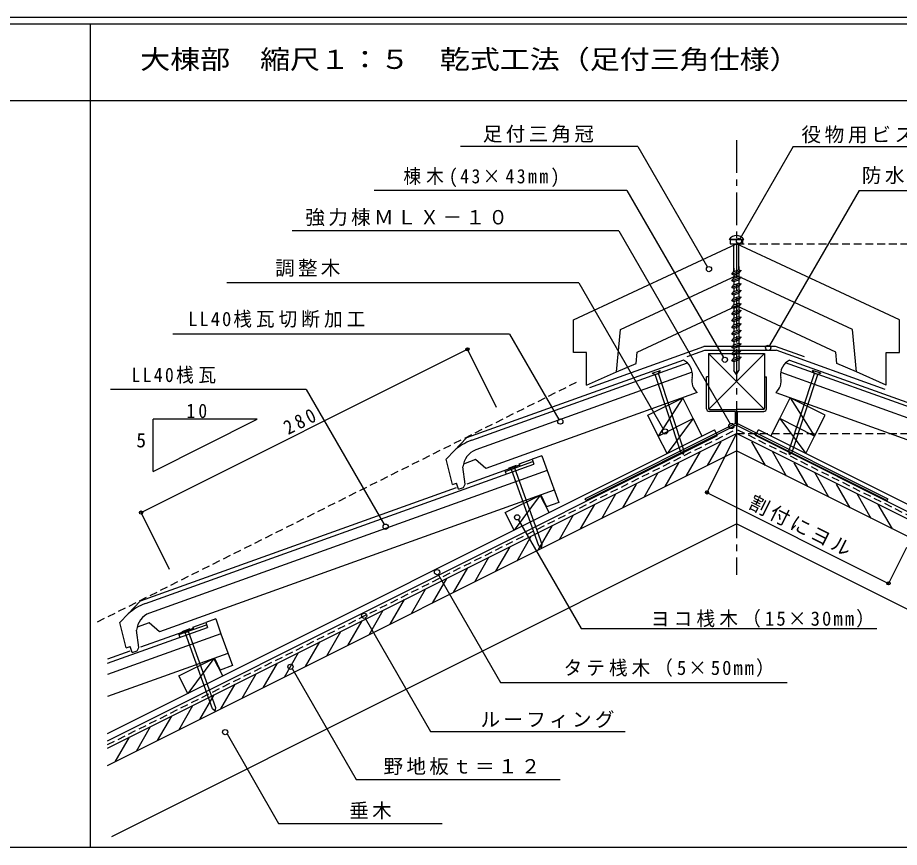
# Model space of a CAD drawing. Units: millimetres, scale not verified. Extents: x -2807 to 8, y -1606 to 2357.
# Drawn here: x -1462 to -515, y 1466 to 2357 of the extents above; entities that cross this region are included whole.
import ezdxf
from ezdxf.enums import TextEntityAlignment as Align

# ---------------------------------------------------------------- set-up
doc = ezdxf.new("R2010")
doc.units = ezdxf.units.MM
doc.header["$LTSCALE"] = 7
doc.header["$PDMODE"] = 32
doc.header["$PDSIZE"] = 3.5
doc.linetypes.add('CHAIN1', pattern=[8, 5, -1, 1, -1])
doc.linetypes.add('DASHED1', pattern=[1.8, 1.2, -0.6])
for name, color, linetype in [('3-0', 7, 'Continuous'), ('3-1', 2, 'Continuous'), ('3-2', 4, 'Continuous'), ('3-3', 6, 'Continuous'), ('3-4', 7, 'Continuous'), ('3-6', 7, 'Continuous'), ('3-9', 7, 'Continuous'), ('3-A', 7, 'Continuous'), ('3-B', 2, 'Continuous'), ('3-C', 7, 'Continuous'), ('3-F', 7, 'Continuous')]:
    doc.layers.add(name, color=color, linetype=linetype)
doc.styles.add('ＭＳ ゴシック', font='')
doc.styles.get('ＭＳ ゴシック').set_extended_font_data('MS Gothic')

msp = doc.modelspace()

# ---------------------------------------------------------------- linework, layer by layer
at = {"layer": '3-0'}
msp.add_line((8.486, 2356.78), (-2777.514, 2356.78), dxfattribs=at)
at = {"layer": '3-0', "color": 2}
msp.add_line((1.486, 2349.78), (-2770.514, 2349.78), dxfattribs=at)
at = {"layer": '3-0', "color": 4}
for p, q in [((-1384.514, 2349.78), (-1384.514, 1465.932)), ((1.486, 2267.574), (-2770.514, 2267.574)), ((1.486, 1465.932), (-2770.514, 1465.932))]:
    msp.add_line(p, q, dxfattribs=at)
at = {"layer": '3-0', "linetype": 'CHAIN1'}
msp.add_line((-690.108, 2225.073), (-690.108, 1758.603), dxfattribs=at)
at = {"layer": '3-0', "linetype": 'DASHED1'}
msp.add_line((-862.292, 1965.112), (-1380.39, 1706.065), dxfattribs=at)
at = {"layer": '3-1'}
for p, q in [((-974.62, 1903.019), (-742.842, 1986.11)), ((-405.597, 1903.019), (-637.375, 1986.11)), ((-737.622, 1976.084), (-970.108, 1892.739)), ((-642.595, 1976.084), (-410.11, 1892.739)), ((-993.189, 1891.925), (-1001.877, 1882.837)), ((-899.069, 1886.439), (-909.612, 1882.659)), ((-899.069, 1886.439), (-893.4, 1870.624)), ((-1325.236, 1727.711), (-907.722, 1877.387)), ((-995.063, 1855.534), (-1001.877, 1882.837)), ((-909.612, 1882.659), (-907.722, 1877.387)), ((-893.4, 1870.624), (-1320.723, 1717.432)), ((-981.785, 1855.832), (-983.973, 1874.382)), ((-995.063, 1855.534), (-991.11, 1856.952)), ((-988.748, 1850.362), (-991.11, 1856.952)), ((-988.748, 1850.362), (-983.476, 1852.252)), ((-983.476, 1852.252), (-981.785, 1855.832)), ((-1343.804, 1716.617), (-1352.492, 1707.529)), ((-1345.678, 1680.227), (-1352.492, 1707.529)), ((-1249.685, 1711.131), (-1260.228, 1707.352)), ((-1260.228, 1707.352), (-1258.338, 1702.08)), ((-1249.685, 1711.131), (-1244.015, 1695.317)), ((-1365.802, 1663.555), (-1258.338, 1702.08)), ((-1332.4, 1680.525), (-1334.589, 1699.075)), ((-1244.015, 1695.317), (-1365.802, 1651.657)), ((-1345.678, 1680.227), (-1341.725, 1681.644)), ((-1339.363, 1675.055), (-1341.725, 1681.644)), ((-1339.363, 1675.055), (-1334.091, 1676.945)), ((-1334.091, 1676.945), (-1332.4, 1680.525))]:
    msp.add_line(p, q, dxfattribs=at)
at = {"layer": '3-1', "color": 7}
for p, q in [((-633.162, 1989.061), (-399.973, 1905.465)), ((-732.251, 1954.213), (-959.58, 1872.717)), ((-647.966, 1954.213), (-420.637, 1872.717)), ((-923.257, 1876.28), (-979.7, 1856.046)), ((-938.586, 1869.643), (-908.775, 1880.323)), ((-923.698, 1877.613), (-909.612, 1882.659)), ((-923.698, 1877.613), (-922.918, 1875.256)), ((-938.586, 1869.643), (-937.603, 1866.676)), ((-893.399, 1870.624), (-881.116, 1836.36)), ((-991.293, 1851.89), (-1330.859, 1730.157)), ((-885.841, 1849.538), (-1310.196, 1697.41)), ((-900.337, 1844.341), (-894.295, 1831.635)), ((-881.116, 1836.36), (-894.295, 1831.635)), ((-1330.859, 1730.157), (-1343.803, 1716.617)), ((-1274.314, 1702.305), (-1260.227, 1707.352)), ((-1273.873, 1700.973), (-1330.316, 1680.739)), ((-1289.201, 1694.336), (-1259.39, 1705.016)), ((-1274.314, 1702.305), (-1273.534, 1699.949)), ((-1289.201, 1694.336), (-1288.218, 1691.368)), ((-1244.015, 1695.317), (-1231.732, 1661.052)), ((-1341.909, 1676.582), (-1365.802, 1668.016)), ((-1236.456, 1674.231), (-1365.802, 1627.861)), ((-1250.953, 1669.034), (-1244.91, 1656.327)), ((-1231.732, 1661.052), (-1244.91, 1656.327))]:
    msp.add_line(p, q, dxfattribs=at)
for points in [[(-747.056, 1989.061), (-980.242, 1905.467), (-993.188, 1891.925)], [(-959.58, 1872.717), (-970.422, 1882.215), (-983.522, 1877.519)], [(-1310.196, 1697.41), (-1321.037, 1706.907), (-1334.138, 1702.211)]]:
    msp.add_lwpolyline(points, dxfattribs=at)
for centre, radius, start, end in [((-754.811, 1973.506), 17.382, 46.48021, 63.4998), ((-625.406, 1973.506), 17.382, 116.5002, 133.51979), ((-754.811, 1973.506), 17.382, 349.54478, 8.5289), ((-625.406, 1973.506), 17.382, 171.4711, 190.45522), ((-721.647, 1966.801), 16.459, 167.54077, 229.88857), ((-658.571, 1966.801), 16.459, 310.11143, 12.45923)]:
    msp.add_arc(centre, radius, start, end, dxfattribs=at)
at = {"layer": '3-1'}
for centre, radius, start, end in [((-754.811, 1973.506), 17.382, 8.5289, 46.48021), ((-625.406, 1973.506), 17.382, 133.51979, 171.4711), ((-955.722, 1850.304), 56, 109.72246, 131.99225), ((-963.021, 1872.971), 21, 109.72246, 176.14439), ((-1306.338, 1674.996), 56, 109.72246, 131.99225), ((-1313.636, 1697.663), 21, 109.72246, 176.14439)]:
    msp.add_arc(centre, radius, start, end, dxfattribs=at)
at = {"layer": '3-2', "color": 2}
for p, q in [((-515.108, 2032.27), (-690.108, 2113.874)), ((-814.709, 2021.788), (-690.108, 2079.889)), ((-565.509, 2021.788), (-690.108, 2079.889)), ((-818.908, 1976.357), (-814.709, 2021.788)), ((-561.309, 1976.357), (-565.509, 2021.788)), ((-851.109, 1962.269), (-818.908, 1976.357)), ((-529.109, 1962.269), (-561.309, 1976.357))]:
    msp.add_line(p, q, dxfattribs=at)
at = {"layer": '3-2', "color": 6}
for p, q in [((-847.579, 1959.729), (-725.029, 2003.661)), ((-742.999, 1992.87), (-724.205, 1999.607)), ((-648.099, 2003.661), (-725.029, 2003.661)), ((-724.205, 1999.607), (-647.458, 1999.607)), ((-617.151, 1992.567), (-648.099, 2003.661)), ((-530.263, 1957.594), (-647.458, 1999.607))]:
    msp.add_line(p, q, dxfattribs=at)
at = {"layer": '3-2', "color": 7}
for p, q in [((-818.908, 1976.357), (-797.909, 1985.544)), ((-561.309, 1976.357), (-582.309, 1985.544))]:
    msp.add_line(p, q, dxfattribs=at)
at = {"layer": '3-2'}
for p, q in [((-785.262, 1929.894), (-747.695, 1948.676)), ((-747.695, 1948.676), (-774.088, 1907.548)), ((-643.694, 1926.331), (-632.522, 1948.676)), ((-594.956, 1929.894), (-632.522, 1948.676)), ((-632.522, 1948.676), (-606.129, 1907.548)), ((-774.088, 1907.548), (-785.262, 1929.894)), ((-774.088, 1907.548), (-736.524, 1926.331)), ((-736.524, 1926.331), (-764.698, 1888.765)), ((-653.085, 1907.548), (-643.694, 1926.331)), ((-606.129, 1907.548), (-643.694, 1926.331)), ((-643.694, 1926.331), (-615.519, 1888.765)), ((-606.129, 1907.548), (-594.956, 1929.894)), ((-1365.802, 1588.213), (-713.735, 1914.246)), ((-710.605, 1907.985), (-713.735, 1914.246)), ((-669.612, 1907.985), (-666.482, 1914.246)), ((-16.405, 1589.208), (-666.482, 1914.246)), ((-1365.802, 1572.484), (-690.108, 1910.331)), ((-1365.802, 1580.387), (-710.605, 1907.985)), ((-764.698, 1888.765), (-774.09, 1907.548)), ((-690.108, 1910.331), (-690.108, 1813.286)), ((-16.405, 1573.48), (-690.108, 1910.331)), ((-16.405, 1581.382), (-669.612, 1907.985)), ((-615.519, 1888.765), (-606.128, 1907.548)), ((-1365.802, 1553.701), (-690.108, 1891.549)), ((-16.405, 1554.697), (-690.108, 1891.549)), ((-938.493, 1825.346), (-900.927, 1844.13)), ((-900.927, 1844.13), (-929.101, 1806.564)), ((-891.536, 1825.346), (-900.927, 1844.13)), ((-929.101, 1806.564), (-938.493, 1825.346)), ((-1361.363, 1477.658), (-690.108, 1813.286)), ((-19.064, 1477.763), (-690.108, 1813.286))]:
    msp.add_line(p, q, dxfattribs=at)
at = {"layer": '3-2', "color": 6, "linetype": 'DASHED1'}
for p in [(-1365.802, 1576.193), (-16.405, 1577.19)]:
    msp.add_line(p, (-690.108, 1914.788), dxfattribs=at)
at = {"layer": '3-2', "color": 2}
for points in [[(-851.109, 1962.269), (-851.109, 1997.27), (-865.109, 1997.27), (-865.109, 2032.27), (-690.108, 2113.874)], [(-529.109, 1962.269), (-529.109, 1997.27), (-515.108, 1997.27), (-515.108, 2032.27)]]:
    msp.add_lwpolyline(points, dxfattribs=at)
at = {"layer": '3-2'}
for points in [[(-727.132, 1907.548), (-736.524, 1926.331), (-747.695, 1948.676)], [(-1242.151, 1650.039), (-1251.543, 1668.823), (-1279.717, 1631.256), (-1289.109, 1650.039), (-1251.543, 1668.823)]]:
    msp.add_lwpolyline(points, dxfattribs=at)
at = {"layer": '3-3', "color": 7}
for p, q in [((-796.784, 1997.707), (-690.108, 2047.451)), ((-583.433, 1997.707), (-690.108, 2047.451)), ((-797.909, 1985.544), (-796.784, 1997.707)), ((-582.309, 1985.544), (-583.433, 1997.707))]:
    msp.add_line(p, q, dxfattribs=at)
at = {"layer": '3-4'}
for p, q in [((-690.108, 2118.728), (-697.949, 2118.728)), ((-692.796, 2118.129), (-692.796, 2118.728)), ((-692.796, 2084.076), (-692.796, 2113.874)), ((-690.108, 2118.728), (-682.268, 2118.728)), ((-687.421, 2118.129), (-687.421, 2118.728)), ((-687.421, 2086.033), (-687.421, 2113.874)), ((-695.254, 2081.394), (-684.963, 2085.139)), ((-687.421, 2082.457), (-684.963, 2085.139)), ((-695.254, 2081.394), (-692.796, 2084.076)), ((-695.254, 2081.394), (-692.796, 2080.5)), ((-695.254, 2074.242), (-684.963, 2077.988)), ((-695.254, 2074.242), (-692.796, 2076.925)), ((-692.797, 2073.349), (-687.421, 2075.306)), ((-692.796, 2080.5), (-687.421, 2082.457)), ((-687.421, 2075.306), (-684.963, 2077.988)), ((-695.254, 2074.242), (-692.797, 2073.349)), ((-695.254, 2067.091), (-684.963, 2070.836)), ((-695.254, 2067.091), (-692.797, 2069.773)), ((-695.254, 2067.091), (-692.797, 2066.197)), ((-692.797, 2066.197), (-687.421, 2068.155)), ((-687.421, 2068.155), (-684.963, 2070.836)), ((-695.254, 2059.94), (-684.963, 2063.685)), ((-695.254, 2059.94), (-692.797, 2062.622)), ((-695.254, 2059.94), (-692.797, 2059.046)), ((-695.254, 2052.788), (-684.963, 2056.534)), ((-692.797, 2059.046), (-687.421, 2061.003)), ((-687.421, 2061.003), (-684.963, 2063.685)), ((-687.421, 2053.851), (-684.963, 2056.534)), ((-695.254, 2052.788), (-692.797, 2055.47)), ((-695.254, 2052.788), (-692.797, 2051.895)), ((-695.254, 2045.637), (-684.963, 2049.382)), ((-695.254, 2045.637), (-692.797, 2048.319)), ((-692.797, 2051.895), (-687.421, 2053.851)), ((-692.797, 2044.743), (-687.421, 2046.7)), ((-687.421, 2046.7), (-684.963, 2049.382)), ((-695.254, 2045.637), (-692.797, 2044.743)), ((-695.254, 2038.486), (-684.963, 2042.231)), ((-695.254, 2038.486), (-692.797, 2041.168)), ((-695.254, 2038.486), (-692.797, 2037.592)), ((-692.797, 2037.592), (-687.421, 2039.549)), ((-692.797, 2037.592), (-692.797, 2034.016)), ((-687.421, 2039.549), (-684.963, 2042.231)), ((-687.421, 2039.549), (-687.421, 2035.973)), ((-695.255, 2031.334), (-684.963, 2035.08)), ((-695.255, 2031.334), (-692.797, 2034.016)), ((-695.255, 2031.334), (-692.797, 2030.441)), ((-695.255, 2024.182), (-684.964, 2027.928)), ((-692.797, 2030.441), (-687.421, 2032.397)), ((-692.797, 2030.441), (-692.797, 2026.865)), ((-687.422, 2025.245), (-684.964, 2027.928)), ((-687.421, 2032.397), (-684.963, 2035.08)), ((-687.421, 2032.397), (-687.421, 2028.822)), ((-695.255, 2024.182), (-692.797, 2026.865)), ((-695.255, 2024.182), (-692.797, 2023.289)), ((-695.255, 2017.031), (-684.964, 2020.777)), ((-695.255, 2017.031), (-692.798, 2019.713)), ((-692.798, 2016.138), (-687.422, 2018.094)), ((-692.797, 2023.289), (-687.422, 2025.245)), ((-692.797, 2023.289), (-692.797, 2019.713)), ((-687.422, 2025.245), (-687.422, 2021.67)), ((-687.422, 2018.094), (-684.964, 2020.777)), ((-687.422, 2018.094), (-687.422, 2014.518)), ((-695.256, 2009.88), (-684.965, 2013.626)), ((-695.256, 2009.88), (-692.798, 2012.562)), ((-695.256, 2009.88), (-692.798, 2008.986)), ((-695.255, 2017.031), (-692.798, 2016.138)), ((-692.798, 2016.138), (-692.798, 2012.562)), ((-692.798, 2008.986), (-687.422, 2010.943)), ((-692.798, 2008.986), (-692.798, 2005.411)), ((-687.422, 2010.943), (-684.965, 2013.626)), ((-687.422, 2010.943), (-687.422, 2007.367)), ((-695.256, 2002.729), (-684.965, 2006.474)), ((-695.256, 2002.729), (-692.799, 2005.411)), ((-695.256, 2002.729), (-692.799, 2001.835)), ((-695.256, 1995.577), (-684.965, 1999.322)), ((-692.799, 2001.835), (-687.423, 2003.792)), ((-692.799, 2001.835), (-692.799, 1998.259)), ((-687.423, 2003.792), (-684.965, 2006.474)), ((-687.423, 2003.792), (-687.423, 2000.216)), ((-687.423, 1996.64), (-684.965, 1999.322)), ((-695.256, 1995.577), (-692.799, 1998.259)), ((-695.256, 1995.577), (-692.798, 1994.683)), ((-695.256, 1988.426), (-684.965, 1992.171)), ((-695.256, 1988.426), (-692.798, 1991.108)), ((-692.799, 1994.683), (-687.423, 1996.64)), ((-692.798, 1994.683), (-692.798, 1991.108)), ((-692.798, 1991.108), (-687.422, 1993.064)), ((-692.798, 1987.532), (-687.422, 1989.489)), ((-687.423, 1996.64), (-687.423, 1993.064)), ((-687.422, 1993.064), (-684.965, 1992.171)), ((-687.422, 1989.489), (-684.965, 1992.171)), ((-687.421, 1989.489), (-687.421, 1978.036)), ((-695.256, 1988.426), (-692.798, 1987.532)), ((-692.797, 1987.533), (-692.797, 1978.037)), ((-690.108, 1973.571), (-692.797, 1978.037)), ((-690.108, 1973.571), (-687.421, 1978.036))]:
    msp.add_line(p, q, dxfattribs=at)
msp.add_lwpolyline([(-696.82, 2118.129), (-696.82, 2113.874), (-683.446, 2113.874), (-683.446, 2118.129)], close=True, dxfattribs=at)
for points in [[(-692.796, 2087.652), (-692.796, 2084.076), (-687.421, 2086.033)], [(-687.421, 2089.609), (-687.421, 2086.033), (-684.963, 2085.139)], [(-692.796, 2080.5), (-692.796, 2076.925), (-687.421, 2078.881)], [(-687.421, 2082.457), (-687.421, 2078.881), (-684.963, 2077.988)], [(-687.421, 2075.306), (-687.421, 2071.73), (-684.963, 2070.836)], [(-692.796, 2073.349), (-692.796, 2069.773), (-687.421, 2071.73)], [(-692.796, 2066.197), (-692.796, 2062.622), (-687.421, 2064.579)], [(-687.421, 2068.155), (-687.421, 2064.579), (-684.963, 2063.685)], [(-692.797, 2059.046), (-692.797, 2055.47), (-687.421, 2057.427)], [(-687.421, 2061.003), (-687.421, 2057.427), (-684.963, 2056.534)], [(-692.797, 2051.895), (-692.797, 2048.319), (-687.421, 2050.276)], [(-687.421, 2053.851), (-687.421, 2050.276), (-684.963, 2049.382)], [(-687.421, 2046.7), (-687.421, 2043.124), (-684.963, 2042.231)], [(-692.797, 2044.743), (-692.797, 2041.168), (-687.421, 2043.124)], [(-692.797, 2034.016), (-687.421, 2035.973), (-684.963, 2035.08)], [(-692.797, 2026.865), (-687.421, 2028.822), (-684.964, 2027.928)], [(-692.798, 2019.713), (-687.422, 2021.67), (-684.964, 2020.777)], [(-692.798, 2012.562), (-687.422, 2014.518), (-684.965, 2013.626)], [(-692.799, 2005.411), (-687.422, 2007.367), (-684.965, 2006.474)], [(-692.799, 1998.259), (-687.423, 2000.216), (-684.965, 1999.322)]]:
    msp.add_lwpolyline(points, dxfattribs=at)
msp.add_arc((-690.108, 2113.519), 9.412, 33.59941, 146.40073, dxfattribs=at)
at = {"layer": '3-6'}
for p, q in [((-720.21, 1996.289), (-660.419, 1936.499)), ((-720.21, 1996.289), (-720.21, 1937.488)), ((-660.009, 1996.289), (-719.8, 1936.499)), ((-722.31, 1936.789), (-722.31, 1971.089)), ((-720.21, 1971.089), (-722.31, 1971.089)), ((-660.007, 1971.089), (-657.908, 1971.089)), ((-657.908, 1936.789), (-657.908, 1971.089)), ((-691.3, 1933.989), (-719.51, 1933.989)), ((-718.809, 1936.089), (-690.108, 1936.089)), ((-691.3, 1920.998), (-691.3, 1933.989)), ((-661.408, 1936.089), (-690.108, 1936.089)), ((-688.917, 1933.989), (-660.707, 1933.989)), ((-688.917, 1919.841), (-688.917, 1933.989)), ((-691.3, 1920.998), (-852.784, 1840.255)), ((-688.917, 1919.841), (-851.845, 1838.377)), ((-690.108, 1919.246), (-528.372, 1838.377)), ((-688.917, 1920.998), (-527.433, 1840.255)), ((-851.845, 1838.377), (-852.784, 1840.255)), ((-528.372, 1838.377), (-527.433, 1840.255))]:
    msp.add_line(p, q, dxfattribs=at)
msp.add_lwpolyline([(-720.21, 1996.289), (-660.007, 1996.289), (-660.007, 1937.488)], dxfattribs=at)
for centre, radius, start, end in [((-719.51, 1936.789), 2.8, 180, 270), ((-718.809, 1937.488), 1.4, 180, 270), ((-661.408, 1937.488), 1.4, 270, 0), ((-660.707, 1936.789), 2.8, 270, 0)]:
    msp.add_arc(centre, radius, start, end, dxfattribs=at)
at = {"layer": '3-9'}
for p, q in [((-780.814, 1974.995), (-771.925, 1977.931)), ((-780.814, 1974.995), (-777.397, 1973.631)), ((-777.397, 1973.631), (-773.824, 1974.811)), ((-749.834, 1890.19), (-777.397, 1973.631)), ((-773.824, 1974.811), (-771.925, 1977.931)), ((-630.382, 1890.19), (-602.82, 1973.631)), ((-599.403, 1974.995), (-608.292, 1977.931)), ((-606.393, 1974.811), (-608.292, 1977.931)), ((-602.82, 1973.631), (-606.393, 1974.811)), ((-599.403, 1974.995), (-602.82, 1973.631)), ((-747.068, 1887.813), (-749.834, 1890.19)), ((-633.149, 1887.813), (-630.382, 1890.19)), ((-935.17, 1873.093), (-926.355, 1876.245)), ((-928.177, 1873.079), (-926.355, 1876.245)), ((-935.17, 1873.093), (-931.721, 1871.812)), ((-902.445, 1789.844), (-931.745, 1871.803)), ((-931.721, 1871.812), (-928.177, 1873.079)), ((-899.621, 1787.533), (-902.445, 1789.844)), ((-1285.786, 1697.786), (-1276.971, 1700.937)), ((-1285.786, 1697.786), (-1282.337, 1696.505)), ((-1253.06, 1614.536), (-1282.36, 1696.496)), ((-1282.337, 1696.505), (-1278.793, 1697.772)), ((-1278.793, 1697.772), (-1276.971, 1700.937)), ((-1250.236, 1612.226), (-1253.06, 1614.536))]:
    msp.add_line(p, q, dxfattribs=at)
for points in [[(-747.068, 1887.813), (-746.262, 1891.371), (-773.824, 1974.811)], [(-633.149, 1887.813), (-633.955, 1891.371), (-606.393, 1974.811)], [(-899.621, 1787.533), (-898.901, 1791.111), (-928.201, 1873.071)], [(-1250.236, 1612.226), (-1249.517, 1615.803), (-1278.817, 1697.763)]]:
    msp.add_lwpolyline(points, dxfattribs=at)
at = {"layer": '3-A'}
for p, q in [((-796.02, 2218.434), (-986.661, 2218.434)), ((-796.02, 2218.434), (-721.308, 2089.028)), ((-629.307, 2218.434), (-686.266, 2119.777)), ((-629.307, 2218.434), (-387.626, 2218.434)), ((-807.743, 2171.082), (-1079.247, 2171.082)), ((-807.743, 2171.082), (-704.202, 1991.742)), ((-558.387, 2171.082), (-654.505, 2004.598)), ((-558.387, 2171.082), (-300.97, 2171.082)), ((-816.527, 2127.851), (-1167.428, 2127.851)), ((-816.527, 2127.851), (-696.993, 1920.807)), ((-859.369, 2072.171), (-1237.519, 2072.171)), ((-859.369, 2072.171), (-768.473, 1914.735)), ((-933.87, 2017.012), (-1295.733, 2017.012)), ((-933.87, 2017.012), (-880.978, 1925.402)), ((-1152.311, 1957.621), (-1362.768, 1957.621)), ((-1152.311, 1957.621), (-1068.564, 1812.564)), ((-924.562, 1817.801), (-857.072, 1700.905)), ((-1010.507, 1758.945), (-943.573, 1643.011)), ((-1088.918, 1712.034), (-1018.714, 1590.438)), ((-857.072, 1700.905), (-539.412, 1700.905)), ((-1167.381, 1657.798), (-1098.753, 1538.93)), ((-943.573, 1643.011), (-635.591, 1643.011)), ((-1237.51, 1587.719), (-1182.061, 1491.678)), ((-1018.714, 1590.438), (-809.657, 1590.438)), ((-1098.753, 1538.93), (-879.406, 1538.93)), ((-1182.061, 1491.678), (-1006.305, 1491.678))]:
    msp.add_line(p, q, dxfattribs=at)
for centre in [(-687.345, 2117.049), (-719.689, 2086.743), (-656.05, 2002.264), (-702.583, 1989.458), (-879.359, 1923.117), (-766.855, 1912.45), (-695.576, 1918.393), (-925.821, 1820.303), (-1067.087, 1810.185), (-1011.817, 1761.419), (-1090.176, 1714.535), (-1169.369, 1659.77), (-1239.498, 1589.691)]:
    msp.add_circle(centre, 2.8, dxfattribs=at)
at = {"layer": '3-C', "linetype": 'DASHED1'}
for p, q in [((-690.108, 2113.874), (-147.187, 2113.874)), ((-690.108, 1910.331), (-147.187, 1910.331))]:
    msp.add_line(p, q, dxfattribs=at)
at = {"layer": '3-C'}
for p, q in [((-1329.819, 1825.375), (-979.204, 2000.682)), ((-948.028, 1938.33), (-979.204, 2000.682)), ((-1316.977, 1869.55), (-1316.977, 1925.551)), ((-1299.283, 1764.303), (-1329.819, 1825.375)), ((-507.49, 1787.731), (-526.653, 1749.405))]:
    msp.add_line(p, q, dxfattribs=at)
for points in [[(-1316.977, 1869.55), (-1204.977, 1925.551), (-1316.977, 1925.551)], [(-690.108, 1910.331), (-721.788, 1846.973), (-526.653, 1749.405)]]:
    msp.add_lwpolyline(points, dxfattribs=at)
for p in [(-979.202, 2000.683), (-721.788, 1846.973), (-1329.818, 1825.376), (-526.659, 1749.407)]:
    msp.add_point(p, dxfattribs=at)
at = {"layer": '3-F'}
for p, q in [((-721.282, 1875.962), (-706.611, 1901.373)), ((-658.935, 1875.962), (-673.607, 1901.373)), ((-744.008, 1864.598), (-728.763, 1891.004)), ((-636.209, 1864.598), (-651.454, 1891.004)), ((-766.735, 1853.235), (-752.064, 1878.646)), ((-613.482, 1853.235), (-628.154, 1878.646)), ((-789.461, 1841.872), (-774.216, 1868.278)), ((-590.756, 1841.872), (-606.001, 1868.278)), ((-812.188, 1830.509), (-797.517, 1855.92)), ((-568.029, 1830.509), (-582.701, 1855.92)), ((-834.914, 1819.146), (-819.669, 1845.551)), ((-545.303, 1819.146), (-560.548, 1845.551)), ((-857.641, 1807.782), (-842.396, 1834.187)), ((-522.576, 1807.782), (-537.821, 1834.187)), ((-880.367, 1796.419), (-865.122, 1822.824)), ((-903.094, 1785.055), (-887.849, 1811.461)), ((-925.82, 1773.693), (-910.575, 1800.098)), ((-948.547, 1762.329), (-933.302, 1788.735)), ((-971.273, 1750.966), (-956.027, 1777.371)), ((-993.999, 1739.603), (-978.754, 1766.008)), ((-1016.726, 1728.24), (-1001.48, 1754.645)), ((-1039.452, 1716.877), (-1024.207, 1743.282)), ((-1062.179, 1705.513), (-1046.933, 1731.919)), ((-1084.905, 1694.15), (-1069.66, 1720.555)), ((-1107.631, 1682.787), (-1092.386, 1709.192)), ((-1130.358, 1671.423), (-1115.113, 1697.829)), ((-1153.084, 1660.06), (-1137.839, 1686.466)), ((-1175.811, 1648.697), (-1160.565, 1675.103)), ((-1198.537, 1637.334), (-1183.292, 1663.739)), ((-1221.264, 1625.971), (-1206.018, 1652.376)), ((-1243.99, 1614.607), (-1228.745, 1641.013)), ((-1266.716, 1603.244), (-1251.471, 1629.65)), ((-1289.443, 1591.881), (-1274.198, 1618.287)), ((-1312.169, 1580.518), (-1296.924, 1606.923)), ((-1334.895, 1569.155), (-1319.65, 1595.56)), ((-1357.622, 1557.791), (-1342.377, 1584.197))]:
    msp.add_line(p, q, dxfattribs=at)

# ---------------------------------------------------------------- texts
at = {"layer": '3-B', "style": 'ＭＳ ゴシック', "width": 1.15}
msp.add_text('大棟部  縮尺１：５\u3000乾式工法（足付三角仕様）', height=20.53, dxfattribs=at).set_placement((-1330.74, 2295.574), align=Align.BOTTOM_LEFT)
at = {"layer": '3-B', "style": 'ＭＳ ゴシック'}
msp.add_text('5', height=15.4, dxfattribs=at).set_placement((-1334.964, 1890.749), align=Align.BOTTOM_LEFT)
at = {"layer": '3-B', "char_height": 15.4, "attachment_point": 7, "style": 'ＭＳ ゴシック'}
for s, insert in [('\\T1.17;足付三角冠', (-962.613, 2222.509)), ('\\T1.19;役物用ビス１００mm', (-620.315, 2221.736)), ('\\T1.29;\\W0.9;棟木(43×43mm)', (-1047.903, 2174.75)), ('\\T1.18;防水テ－プ巾１５０mm', (-555.376, 2178.053)), ('\\T1.17;強力棟ＭＬＸ－１０', (-1153.341, 2132.906)), ('\\T1.17;調整木', (-1185.834, 2078.475)), ('\\T1.22;\\W0.95;LL40桟瓦切断加工', (-1279.276, 2023.716)), ('\\T1.27;\\W0.9;LL40桟瓦', (-1340.069, 1963.827)), ('\\T1.36;\\W0.9;10', (-1281.106, 1926.67)), ('\\T1.23;\\W0.95;ヨコ桟木（15×30mm）', (-782.135, 1701.912)), ('\\T1.22;\\W0.95;タテ桟木（5×50mm）', (-875.823, 1649.034)), ('\\T1.17;ルーフィング', (-965.105, 1593.967)), ('\\T1.17;野地板ｔ＝１２', (-1069.321, 1543.546)), ('\\T1.17;垂木', (-1106.137, 1496.112))]:
    msp.add_mtext(s, dxfattribs=dict(at, insert=insert))
for s, insert, rotation in [('\\T1.38;\\W0.9;280', (-1171.728, 1908.333), 26.565), ('\\T1.17;割付にヨル', (-679.026, 1829.505), 333.435)]:
    msp.add_mtext(s, dxfattribs=dict(at, insert=insert, rotation=rotation))

doc.saveas('drawing.dxf')
